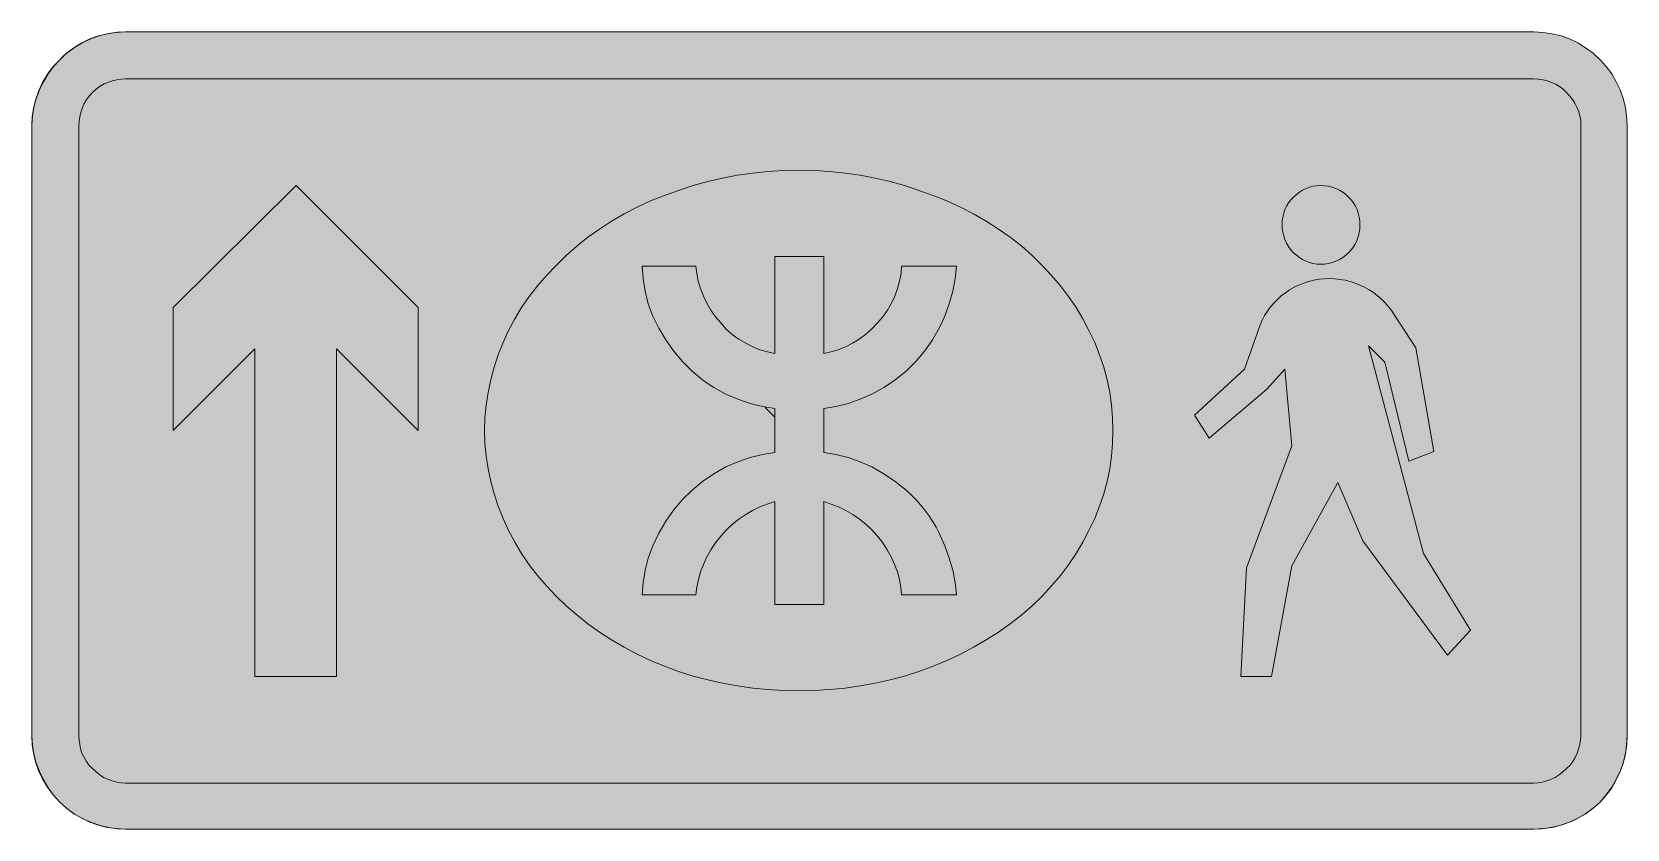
# Model space of a CAD drawing. Header units: metres. Extents: x 35 to 533, y 12 to 261.
import ezdxf

# ---------------------------------------------------------------- set-up
doc = ezdxf.new("R2010")
doc.units = ezdxf.units.M
for name, color, linetype, true_color in [('FILL_BLUE_0000FF', 7, 'Continuous', 0x0000ff), ('FILL_RED_FF0000', 7, 'Continuous', 0xff0000), ('FILL_WHITE_FFFFFF', 7, 'Continuous', 0xffffff), ('STROKE_BLUE_0000FF', 7, 'Continuous', 0x0000ff), ('STROKE_PINK_E1E1E1', 7, 'Continuous', 0xe1e1e1)]:
    doc.layers.add(name, color=color, linetype=linetype, true_color=true_color)

msp = doc.modelspace()

# ---------------------------------------------------------------- hatches: boundary and pattern name
at = {"layer": 'FILL_BLUE_0000FF', "true_color": 0x0000ff}
h = msp.add_hatch(color=7, dxfattribs=at)
h.dxf.hatch_style = 1
h.paths.add_polyline_path([(505.6, 246.71), (507.01, 246.5), (508.38, 246.16), (509.7, 245.69), (510.96, 245.1), (512.17, 244.38), (513.3, 243.54), (514.35, 242.58), (515.32, 241.53), (516.19, 240.4), (516.96, 239.19), (517.61, 237.93), (518.14, 236.61), (518.53, 235.24), (518.77, 233.83), (518.85, 232.38), (518.85, 41.58), (518.75, 40.23), (518.47, 38.88), (517.65, 36.18), (517.09, 34.84), (516.34, 33.55), (515.41, 32.38), (514.35, 31.38), (513.2, 30.33), (512, 29.41), (510.75, 28.64), (509.48, 28), (508.17, 27.51), (506.84, 27.16), (505.5, 26.95), (504.15, 26.88), (64.35, 26.88), (63.13, 26.94), (61.76, 27.14), (60.34, 27.51), (58.95, 28.08), (57.65, 28.64), (56.44, 29.39), (55.28, 30.32), (54.15, 31.38), (53.13, 32.38), (52.27, 33.55), (50.85, 36.18), (50.46, 37.53), (50.17, 38.88), (50.01, 40.23), (49.95, 41.58), (49.95, 232.38), (50.01, 233.64), (50.18, 234.94), (50.49, 236.27), (50.92, 237.59), (51.5, 238.9), (52.23, 240.18), (53.11, 241.42), (54.15, 242.58), (55.31, 243.62), (56.55, 244.5), (57.83, 245.23), (59.14, 245.8), (60.46, 246.24), (61.79, 246.55), (63.09, 246.72), (64.35, 246.78), (504.15, 246.78), (505.6, 246.71)])
at = {"layer": 'FILL_RED_FF0000', "true_color": 0xff0000}
h = msp.add_hatch(color=7, dxfattribs=at)
h.dxf.hatch_style = 1
h.paths.add_polyline_path([(269.83, 55.78), (265.04, 56.07), (260.28, 56.55), (255.56, 57.22), (250.89, 58.07), (246.26, 59.1), (241.68, 60.3), (237.15, 61.68), (232.71, 63.34), (228.38, 65.16), (224.19, 67.15), (220.12, 69.29), (216.2, 71.59), (212.43, 74.04), (208.81, 76.64), (205.35, 79.38), (202.05, 82.26), (198.9, 85.28), (195.92, 88.42), (193.12, 91.68), (190.53, 95.05), (188.14, 98.53), (185.97, 102.11), (184.05, 105.78), (182.35, 109.52), (180.85, 113.31), (179.57, 117.15), (178.5, 121.04), (177.66, 124.97), (177.05, 128.94), (176.68, 132.94), (176.55, 136.98), (176.68, 140.93), (177.05, 144.89), (177.66, 148.86), (178.5, 152.8), (179.57, 156.73), (180.85, 160.6), (182.35, 164.43), (184.05, 168.18), (185.97, 171.84), (188.14, 175.38), (190.53, 178.83), (193.12, 182.17), (195.92, 185.41), (198.9, 188.56), (202.05, 191.61), (205.35, 194.58), (208.81, 197.32), (212.43, 199.91), (216.2, 202.35), (220.12, 204.63), (224.19, 206.74), (228.38, 208.67), (232.71, 210.42), (237.15, 211.98), (241.68, 213.46), (246.26, 214.74), (250.89, 215.82), (255.56, 216.7), (260.28, 217.39), (265.04, 217.89), (269.83, 218.18), (274.65, 218.28), (279.49, 218.18), (284.31, 217.89), (289.1, 217.39), (293.85, 216.7), (298.54, 215.82), (303.17, 214.74), (307.71, 213.46), (312.15, 211.98), (316.59, 210.42), (320.92, 208.67), (325.13, 206.74), (329.21, 204.63), (333.17, 202.35), (337, 199.91), (340.69, 197.32), (344.25, 194.58), (347.54, 191.61), (350.65, 188.56), (353.58, 185.41), (356.33, 182.17), (358.87, 178.83), (361.21, 175.38), (363.34, 171.84), (365.25, 168.18), (367.04, 164.43), (368.57, 160.6), (369.86, 156.73), (370.91, 152.8), (371.72, 148.86), (372.3, 144.89), (372.64, 140.93), (372.75, 136.98), (372.64, 132.94), (372.3, 128.94), (371.72, 124.97), (370.91, 121.04), (369.86, 117.15), (368.57, 113.31), (367.04, 109.52), (365.25, 105.78), (363.34, 102.11), (361.21, 98.53), (358.87, 95.05), (356.33, 91.68), (353.58, 88.42), (350.65, 85.28), (347.54, 82.26), (344.25, 79.38), (340.69, 76.64), (337, 74.04), (333.17, 71.59), (329.21, 69.29), (325.13, 67.15), (320.92, 65.16), (316.59, 63.34), (312.15, 61.68), (307.71, 60.3), (303.17, 59.1), (298.54, 58.07), (293.85, 57.22), (289.1, 56.55), (284.31, 56.07), (279.49, 55.78), (274.65, 55.68), (269.83, 55.78)])
at = {"layer": 'FILL_WHITE_FFFFFF', "true_color": 0xffffff}
h = msp.add_hatch(color=7, dxfattribs=at)
h.dxf.hatch_style = 1
h.paths.add_polyline_path([(507.05, 261.34), (509.87, 260.92), (512.62, 260.23), (515.29, 259.27), (517.85, 258.04), (520.31, 256.54), (522.64, 254.79), (524.85, 252.78), (526.76, 250.66), (528.44, 248.37), (529.88, 245.93), (531.08, 243.37), (532.02, 240.71), (532.7, 237.97), (533.11, 235.19), (533.25, 232.38), (533.25, 41.58), (533.13, 38.88), (532.76, 36.18), (532.11, 33.48), (531.15, 30.78), (529.91, 28.14), (528.45, 25.6), (526.76, 23.19), (524.85, 20.88), (522.54, 18.93), (520.13, 17.17), (517.59, 15.69), (516.29, 15.08), (514.95, 14.58), (512.21, 13.62), (509.44, 12.97), (506.72, 12.6), (504.15, 12.48), (64.35, 12.48), (61.82, 12.6), (59.21, 12.97), (56.55, 13.62), (53.85, 14.58), (51.16, 15.69), (48.56, 17.17), (46.13, 18.93), (43.95, 20.88), (41.86, 23.19), (40.09, 25.6), (38.59, 28.14), (37.35, 30.78), (36.39, 33.48), (35.74, 36.18), (35.37, 38.88), (35.25, 41.58), (35.25, 232.38), (35.37, 234.91), (35.74, 237.52), (36.39, 240.18), (37.35, 242.88), (38.59, 245.69), (40.09, 248.28), (41.86, 250.64), (43.95, 252.78), (45, 253.86), (46.13, 254.87), (48.56, 256.64), (51.16, 258.14), (53.85, 259.38), (56.55, 260.34), (59.21, 260.99), (61.82, 261.36), (64.35, 261.48), (504.15, 261.48), (507.05, 261.34)])
h = msp.add_hatch(color=7, dxfattribs=at)
h.dxf.hatch_style = 1
h.paths.add_polyline_path([(117.75, 213.48), (155.85, 175.38), (155.85, 136.98), (130.35, 162.48), (130.35, 60.18), (104.85, 60.18), (104.85, 162.48), (79.35, 136.98), (79.35, 175.38), (117.75, 213.48)])
h = msp.add_hatch(color=7, dxfattribs=at)
h.dxf.hatch_style = 1
h.paths.add_polyline_path([(425.61, 202.42), (425.78, 203.64), (426.06, 204.83), (426.45, 205.98), (426.96, 207.07), (427.58, 208.1), (428.31, 209.04), (429.15, 209.88), (429.99, 210.72), (430.93, 211.45), (431.94, 212.07), (433.01, 212.58), (434.13, 212.97), (435.27, 213.25), (436.41, 213.42), (437.55, 213.48), (438.79, 213.42), (440.01, 213.25), (441.2, 212.97), (442.35, 212.58), (443.44, 212.07), (444.47, 211.45), (445.41, 210.72), (446.25, 209.88), (447.09, 209.04), (447.83, 208.1), (448.44, 207.07), (448.95, 205.98), (449.34, 204.83), (449.63, 203.64), (449.79, 202.42), (449.85, 201.18), (449.79, 199.96), (449.63, 198.77), (449.34, 197.61), (448.95, 196.49), (448.44, 195.42), (447.83, 194.39), (447.09, 193.41), (446.25, 192.48), (445.41, 191.72), (444.47, 191.03), (443.44, 190.42), (442.35, 189.89), (441.2, 189.47), (440.01, 189.15), (438.79, 188.95), (437.55, 188.88), (436.41, 188.95), (435.27, 189.15), (434.13, 189.47), (433.01, 189.89), (431.94, 190.42), (430.93, 191.03), (429.99, 191.72), (429.15, 192.48), (428.31, 193.42), (427.58, 194.43), (426.96, 195.5), (426.45, 196.6), (426.06, 197.74), (425.78, 198.89), (425.61, 200.04), (425.55, 201.18), (425.61, 202.42)])
h = msp.add_hatch(color=7, dxfattribs=at)
h.dxf.hatch_style = 1
h.paths.add_polyline_path([(306.75, 85.68), (306.53, 88.05), (306.08, 90.44), (305.43, 92.81), (304.57, 95.17), (303.52, 97.48), (302.28, 99.73), (300.85, 101.9), (299.25, 103.98), (297.49, 105.92), (295.61, 107.69), (293.62, 109.3), (291.52, 110.73), (289.35, 112), (287.1, 113.09), (284.8, 114.02), (282.45, 114.78), (282.45, 82.68), (267.15, 82.68), (267.15, 114.78), (264.8, 114.02), (262.5, 113.09), (260.25, 112), (258.08, 110.73), (255.98, 109.3), (253.99, 107.69), (252.11, 105.92), (250.35, 103.98), (248.66, 101.9), (247.19, 99.73), (245.93, 97.48), (244.88, 95.17), (244.02, 92.81), (243.35, 90.44), (242.86, 88.05), (242.55, 85.68), (225.75, 85.68), (226.1, 89.5), (226.72, 93.33), (227.69, 97.15), (229.05, 100.98), (230.97, 104.92), (233.14, 108.63), (235.59, 112.12), (238.35, 115.38), (241.39, 118.37), (244.65, 121.04), (248.14, 123.44), (251.85, 125.58), (255.67, 127.21), (259.5, 128.5), (263.32, 129.46), (267.15, 130.08), (267.15, 143.88), (263.32, 144.5), (259.5, 145.45), (255.67, 146.75), (251.85, 148.38), (249.97, 149.34), (248.14, 150.4), (246.37, 151.55), (244.65, 152.8), (241.39, 155.55), (238.35, 158.58), (235.59, 161.84), (233.14, 165.29), (230.97, 168.92), (229.05, 172.68), (228.32, 174.61), (227.69, 176.55), (226.72, 180.48), (226.1, 184.41), (225.75, 188.28), (242.55, 188.28), (242.84, 185.98), (243.3, 183.63), (243.98, 181.28), (244.95, 178.98), (245.96, 176.74), (247.2, 174.55), (248.66, 172.48), (250.35, 170.58), (252.03, 168.67), (253.91, 166.98), (255.96, 165.52), (258.15, 164.28), (260.27, 163.09), (262.54, 162.18), (264.86, 161.5), (267.15, 160.98), (267.15, 191.28), (282.45, 191.28), (282.45, 160.98), (284.7, 161.5), (286.95, 162.18), (289.2, 163.09), (291.45, 164.28), (293.47, 165.52), (295.46, 166.98), (297.4, 168.67), (299.25, 170.58), (300.94, 172.48), (302.4, 174.55), (303.64, 176.74), (304.65, 178.98), (305.48, 181.28), (306.15, 183.63), (306.59, 185.98), (306.75, 188.28), (323.85, 188.28), (323.46, 184.41), (322.73, 180.48), (321.66, 176.55), (320.25, 172.68), (318.51, 168.92), (316.42, 165.29), (314.01, 161.84), (311.25, 158.58), (308.17, 155.55), (304.8, 152.8), (303.03, 151.55), (301.21, 150.4), (299.35, 149.34), (297.45, 148.38), (293.8, 146.75), (290.06, 145.45), (286.27, 144.5), (282.45, 143.88), (282.45, 130.08), (286.27, 129.46), (290.06, 128.5), (293.8, 127.21), (297.45, 125.58), (301.21, 123.44), (304.8, 121.04), (308.17, 118.37), (309.75, 116.91), (311.25, 115.38), (312.67, 113.78), (314.01, 112.12), (315.26, 110.4), (316.42, 108.63), (317.51, 106.8), (318.51, 104.92), (320.25, 100.98), (321.66, 97.15), (322.73, 93.33), (323.46, 89.5), (323.85, 85.68), (306.75, 85.68)])
h = msp.add_hatch(color=7, dxfattribs=at)
h.dxf.hatch_style = 1
h.paths.add_polyline_path([(412.65, 60.18), (414.45, 94.08), (428.55, 132.18), (426.45, 156.18), (420.75, 149.88), (402.75, 134.58), (398.25, 141.78), (413.85, 156.18), (418.65, 169.98), (419.32, 171.47), (420.09, 172.9), (420.96, 174.27), (421.92, 175.56), (422.96, 176.79), (424.09, 177.94), (425.29, 179.01), (426.56, 179.99), (427.9, 180.89), (429.31, 181.7), (430.76, 182.41), (432.28, 183.02), (433.84, 183.52), (435.44, 183.92), (437.08, 184.21), (438.75, 184.38), (440.38, 184.43), (442, 184.37), (443.62, 184.19), (445.21, 183.91), (446.78, 183.51), (448.32, 183.01), (449.82, 182.41), (451.28, 181.72), (452.68, 180.93), (454.04, 180.04), (455.33, 179.07), (456.55, 178.01), (457.7, 176.87), (458.77, 175.65), (459.76, 174.35), (460.65, 172.98), (467.25, 162.78), (472.95, 130.38), (465.15, 127.38), (457.65, 158.28), (452.55, 163.38), (469.65, 98.58), (484.35, 74.58), (477.15, 66.78), (450.75, 102.48), (442.95, 120.78), (428.55, 94.68), (422.25, 60.18), (412.65, 60.18)])

# ---------------------------------------------------------------- linework, layer by layer
at = {"layer": 'FILL_BLUE_0000FF', "lineweight": 0, "true_color": 0x0000ff}
msp.add_lwpolyline([(505.6, 246.71), (507.01, 246.5), (508.38, 246.16), (509.7, 245.69), (510.96, 245.1), (512.17, 244.38), (513.3, 243.54), (514.35, 242.58), (515.32, 241.53), (516.19, 240.4), (516.96, 239.19), (517.61, 237.93), (518.14, 236.61), (518.53, 235.24), (518.77, 233.83), (518.85, 232.38), (518.85, 41.58), (518.75, 40.23), (518.47, 38.88), (517.65, 36.18), (517.09, 34.84), (516.34, 33.55), (515.41, 32.38), (514.35, 31.38), (513.2, 30.33), (512, 29.41), (510.75, 28.64), (509.48, 28), (508.17, 27.51), (506.84, 27.16), (505.5, 26.95), (504.15, 26.88), (64.35, 26.88), (63.13, 26.94), (61.76, 27.14), (60.34, 27.51), (58.95, 28.08), (57.65, 28.64), (56.44, 29.39), (55.28, 30.32), (54.15, 31.38), (53.13, 32.38), (52.27, 33.55), (50.85, 36.18), (50.46, 37.53), (50.17, 38.88), (50.01, 40.23), (49.95, 41.58), (49.95, 232.38), (50.01, 233.64), (50.18, 234.94), (50.49, 236.27), (50.92, 237.59), (51.5, 238.9), (52.23, 240.18), (53.11, 241.42), (54.15, 242.58), (55.31, 243.62), (56.55, 244.5), (57.83, 245.23), (59.14, 245.8), (60.46, 246.24), (61.79, 246.55), (63.09, 246.72), (64.35, 246.78), (504.15, 246.78)], close=True, dxfattribs=at)
at = {"layer": 'FILL_RED_FF0000', "lineweight": 0, "true_color": 0xff0000}
msp.add_lwpolyline([(269.83, 55.78), (265.04, 56.07), (260.28, 56.55), (255.56, 57.22), (250.89, 58.07), (246.26, 59.1), (241.68, 60.3), (237.15, 61.68), (232.71, 63.34), (228.38, 65.16), (224.19, 67.15), (220.12, 69.29), (216.2, 71.59), (212.43, 74.04), (208.81, 76.64), (205.35, 79.38), (202.05, 82.26), (198.9, 85.28), (195.92, 88.42), (193.12, 91.68), (190.53, 95.05), (188.14, 98.53), (185.97, 102.11), (184.05, 105.78), (182.35, 109.52), (180.85, 113.31), (179.57, 117.15), (178.5, 121.04), (177.66, 124.97), (177.05, 128.94), (176.68, 132.94), (176.55, 136.98), (176.68, 140.93), (177.05, 144.89), (177.66, 148.86), (178.5, 152.8), (179.57, 156.73), (180.85, 160.6), (182.35, 164.43), (184.05, 168.18), (185.97, 171.84), (188.14, 175.38), (190.53, 178.83), (193.12, 182.17), (195.92, 185.41), (198.9, 188.56), (202.05, 191.61), (205.35, 194.58), (208.81, 197.32), (212.43, 199.91), (216.2, 202.35), (220.12, 204.63), (224.19, 206.74), (228.38, 208.67), (232.71, 210.42), (237.15, 211.98), (241.68, 213.46), (246.26, 214.74), (250.89, 215.82), (255.56, 216.7), (260.28, 217.39), (265.04, 217.89), (269.83, 218.18), (274.65, 218.28), (279.49, 218.18), (284.31, 217.89), (289.1, 217.39), (293.85, 216.7), (298.54, 215.82), (303.17, 214.74), (307.71, 213.46), (312.15, 211.98), (316.59, 210.42), (320.92, 208.67), (325.13, 206.74), (329.21, 204.63), (333.17, 202.35), (337, 199.91), (340.69, 197.32), (344.25, 194.58), (347.54, 191.61), (350.65, 188.56), (353.58, 185.41), (356.33, 182.17), (358.87, 178.83), (361.21, 175.38), (363.34, 171.84), (365.25, 168.18), (367.04, 164.43), (368.57, 160.6), (369.86, 156.73), (370.91, 152.8), (371.72, 148.86), (372.3, 144.89), (372.64, 140.93), (372.75, 136.98), (372.64, 132.94), (372.3, 128.94), (371.72, 124.97), (370.91, 121.04), (369.86, 117.15), (368.57, 113.31), (367.04, 109.52), (365.25, 105.78), (363.34, 102.11), (361.21, 98.53), (358.87, 95.05), (356.33, 91.68), (353.58, 88.42), (350.65, 85.28), (347.54, 82.26), (344.25, 79.38), (340.69, 76.64), (337, 74.04), (333.17, 71.59), (329.21, 69.29), (325.13, 67.15), (320.92, 65.16), (316.59, 63.34), (312.15, 61.68), (307.71, 60.3), (303.17, 59.1), (298.54, 58.07), (293.85, 57.22), (289.1, 56.55), (284.31, 56.07), (279.49, 55.78), (274.65, 55.68)], close=True, dxfattribs=at)
at = {"layer": 'FILL_WHITE_FFFFFF', "lineweight": 0, "true_color": 0xffffff}
for points in [[(507.05, 261.34), (509.87, 260.92), (512.62, 260.23), (515.29, 259.27), (517.85, 258.04), (520.31, 256.54), (522.64, 254.79), (524.85, 252.78), (526.76, 250.66), (528.44, 248.37), (529.88, 245.93), (531.08, 243.37), (532.02, 240.71), (532.7, 237.97), (533.11, 235.19), (533.25, 232.38), (533.25, 41.58), (533.13, 38.88), (532.76, 36.18), (532.11, 33.48), (531.15, 30.78), (529.91, 28.14), (528.45, 25.6), (526.76, 23.19), (524.85, 20.88), (522.54, 18.93), (520.13, 17.17), (517.59, 15.69), (516.29, 15.08), (514.95, 14.58), (512.21, 13.62), (509.44, 12.97), (506.72, 12.6), (504.15, 12.48), (64.35, 12.48), (61.82, 12.6), (59.21, 12.97), (56.55, 13.62), (53.85, 14.58), (51.16, 15.69), (48.56, 17.17), (46.13, 18.93), (43.95, 20.88), (41.86, 23.19), (40.09, 25.6), (38.59, 28.14), (37.35, 30.78), (36.39, 33.48), (35.74, 36.18), (35.37, 38.88), (35.25, 41.58), (35.25, 232.38), (35.37, 234.91), (35.74, 237.52), (36.39, 240.18), (37.35, 242.88), (38.59, 245.69), (40.09, 248.28), (41.86, 250.64), (43.95, 252.78), (45, 253.86), (46.13, 254.87), (48.56, 256.64), (51.16, 258.14), (53.85, 259.38), (56.55, 260.34), (59.21, 260.99), (61.82, 261.36), (64.35, 261.48), (504.15, 261.48)], [(117.75, 213.48), (155.85, 175.38), (155.85, 136.98), (130.35, 162.48), (130.35, 60.18), (104.85, 60.18), (104.85, 162.48), (79.35, 136.98), (79.35, 175.38)], [(425.61, 202.42), (425.78, 203.64), (426.06, 204.83), (426.45, 205.98), (426.96, 207.07), (427.58, 208.1), (428.31, 209.04), (429.15, 209.88), (429.99, 210.72), (430.93, 211.45), (431.94, 212.07), (433.01, 212.58), (434.13, 212.97), (435.27, 213.25), (436.41, 213.42), (437.55, 213.48), (438.79, 213.42), (440.01, 213.25), (441.2, 212.97), (442.35, 212.58), (443.44, 212.07), (444.47, 211.45), (445.41, 210.72), (446.25, 209.88), (447.09, 209.04), (447.83, 208.1), (448.44, 207.07), (448.95, 205.98), (449.34, 204.83), (449.63, 203.64), (449.79, 202.42), (449.85, 201.18), (449.79, 199.96), (449.63, 198.77), (449.34, 197.61), (448.95, 196.49), (448.44, 195.42), (447.83, 194.39), (447.09, 193.41), (446.25, 192.48), (445.41, 191.72), (444.47, 191.03), (443.44, 190.42), (442.35, 189.89), (441.2, 189.47), (440.01, 189.15), (438.79, 188.95), (437.55, 188.88), (436.41, 188.95), (435.27, 189.15), (434.13, 189.47), (433.01, 189.89), (431.94, 190.42), (430.93, 191.03), (429.99, 191.72), (429.15, 192.48), (428.31, 193.42), (427.58, 194.43), (426.96, 195.5), (426.45, 196.6), (426.06, 197.74), (425.78, 198.89), (425.61, 200.04), (425.55, 201.18)], [(306.75, 85.68), (306.53, 88.05), (306.08, 90.44), (305.43, 92.81), (304.57, 95.17), (303.52, 97.48), (302.28, 99.73), (300.85, 101.9), (299.25, 103.98), (297.49, 105.92), (295.61, 107.69), (293.62, 109.3), (291.52, 110.73), (289.35, 112), (287.1, 113.09), (284.8, 114.02), (282.45, 114.78), (282.45, 82.68), (267.15, 82.68), (267.15, 114.78), (264.8, 114.02), (262.5, 113.09), (260.25, 112), (258.08, 110.73), (255.98, 109.3), (253.99, 107.69), (252.11, 105.92), (250.35, 103.98), (248.66, 101.9), (247.19, 99.73), (245.93, 97.48), (244.88, 95.17), (244.02, 92.81), (243.35, 90.44), (242.86, 88.05), (242.55, 85.68), (225.75, 85.68), (226.1, 89.5), (226.72, 93.33), (227.69, 97.15), (229.05, 100.98), (230.97, 104.92), (233.14, 108.63), (235.59, 112.12), (238.35, 115.38), (241.39, 118.37), (244.65, 121.04), (248.14, 123.44), (251.85, 125.58), (255.67, 127.21), (259.5, 128.5), (263.32, 129.46), (267.15, 130.08), (267.15, 143.88), (263.32, 144.5), (259.5, 145.45), (255.67, 146.75), (251.85, 148.38), (249.97, 149.34), (248.14, 150.4), (246.37, 151.55), (244.65, 152.8), (241.39, 155.55), (238.35, 158.58), (235.59, 161.84), (233.14, 165.29), (230.97, 168.92), (229.05, 172.68), (228.32, 174.61), (227.69, 176.55), (226.72, 180.48), (226.1, 184.41), (225.75, 188.28), (242.55, 188.28), (242.84, 185.98), (243.3, 183.63), (243.98, 181.28), (244.95, 178.98), (245.96, 176.74), (247.2, 174.55), (248.66, 172.48), (250.35, 170.58), (252.03, 168.67), (253.91, 166.98), (255.96, 165.52), (258.15, 164.28), (260.27, 163.09), (262.54, 162.18), (264.86, 161.5), (267.15, 160.98), (267.15, 191.28), (282.45, 191.28), (282.45, 160.98), (284.7, 161.5), (286.95, 162.18), (289.2, 163.09), (291.45, 164.28), (293.47, 165.52), (295.46, 166.98), (297.4, 168.67), (299.25, 170.58), (300.94, 172.48), (302.4, 174.55), (303.64, 176.74), (304.65, 178.98), (305.48, 181.28), (306.15, 183.63), (306.59, 185.98), (306.75, 188.28), (323.85, 188.28), (323.46, 184.41), (322.73, 180.48), (321.66, 176.55), (320.25, 172.68), (318.51, 168.92), (316.42, 165.29), (314.01, 161.84), (311.25, 158.58), (308.17, 155.55), (304.8, 152.8), (303.03, 151.55), (301.21, 150.4), (299.35, 149.34), (297.45, 148.38), (293.8, 146.75), (290.06, 145.45), (286.27, 144.5), (282.45, 143.88), (282.45, 130.08), (286.27, 129.46), (290.06, 128.5), (293.8, 127.21), (297.45, 125.58), (301.21, 123.44), (304.8, 121.04), (308.17, 118.37), (309.75, 116.91), (311.25, 115.38), (312.67, 113.78), (314.01, 112.12), (315.26, 110.4), (316.42, 108.63), (317.51, 106.8), (318.51, 104.92), (320.25, 100.98), (321.66, 97.15), (322.73, 93.33), (323.46, 89.5), (323.85, 85.68)], [(412.65, 60.18), (414.45, 94.08), (428.55, 132.18), (426.45, 156.18), (420.75, 149.88), (402.75, 134.58), (398.25, 141.78), (413.85, 156.18), (418.65, 169.98), (419.32, 171.47), (420.09, 172.9), (420.96, 174.27), (421.92, 175.56), (422.96, 176.79), (424.09, 177.94), (425.29, 179.01), (426.56, 179.99), (427.9, 180.89), (429.31, 181.7), (430.76, 182.41), (432.28, 183.02), (433.84, 183.52), (435.44, 183.92), (437.08, 184.21), (438.75, 184.38), (440.38, 184.43), (442, 184.37), (443.62, 184.19), (445.21, 183.91), (446.78, 183.51), (448.32, 183.01), (449.82, 182.41), (451.28, 181.72), (452.68, 180.93), (454.04, 180.04), (455.33, 179.07), (456.55, 178.01), (457.7, 176.87), (458.77, 175.65), (459.76, 174.35), (460.65, 172.98), (467.25, 162.78), (472.95, 130.38), (465.15, 127.38), (457.65, 158.28), (452.55, 163.38), (469.65, 98.58), (484.35, 74.58), (477.15, 66.78), (450.75, 102.48), (442.95, 120.78), (428.55, 94.68), (422.25, 60.18)]]:
    msp.add_lwpolyline(points, close=True, dxfattribs=at)
at = {"layer": 'STROKE_BLUE_0000FF', "lineweight": 0, "true_color": 0x0000ff}
msp.add_lwpolyline([(533.25, 232.38), (533.25, 41.58), (533.11, 38.68), (532.7, 35.86), (532.02, 33.11), (531.08, 30.44), (529.88, 27.88), (528.44, 25.42), (526.76, 23.09), (524.85, 20.88), (522.64, 18.97), (520.31, 17.29), (517.85, 15.85), (515.29, 14.65), (512.62, 13.71), (509.87, 13.03), (507.05, 12.62), (504.15, 12.48), (64.35, 12.48), (61.54, 12.62), (58.76, 13.03), (56.02, 13.71), (53.36, 14.65), (50.8, 15.85), (48.36, 17.29), (46.07, 18.97), (43.95, 20.88), (42.03, 23.09), (40.31, 25.42), (38.82, 27.88), (37.57, 30.44), (36.58, 33.11), (35.85, 35.86), (35.4, 38.68), (35.25, 41.58), (35.25, 232.38), (35.4, 235.19), (35.85, 237.97), (36.58, 240.71), (37.57, 243.37), (38.82, 245.93), (40.31, 248.37), (42.03, 250.66), (43.95, 252.78), (46.07, 254.79), (48.36, 256.54), (50.8, 258.04), (53.36, 259.27), (56.02, 260.23), (58.76, 260.92), (61.54, 261.34), (64.35, 261.48), (504.15, 261.48), (507.05, 261.34), (509.87, 260.92), (512.62, 260.23), (515.29, 259.27), (517.85, 258.04), (520.31, 256.54), (522.64, 254.79), (524.85, 252.78), (526.76, 250.66), (528.44, 248.37), (529.88, 245.93), (531.08, 243.37), (532.02, 240.71), (532.7, 237.97), (533.11, 235.19), (533.25, 232.38)], dxfattribs=at)
at = {"layer": 'STROKE_PINK_E1E1E1', "lineweight": 0, "true_color": 0xe1e1e1}
msp.add_lwpolyline([(267.15, 141.18), (264.15, 144.18)], dxfattribs=at)

doc.saveas('drawing.dxf')
